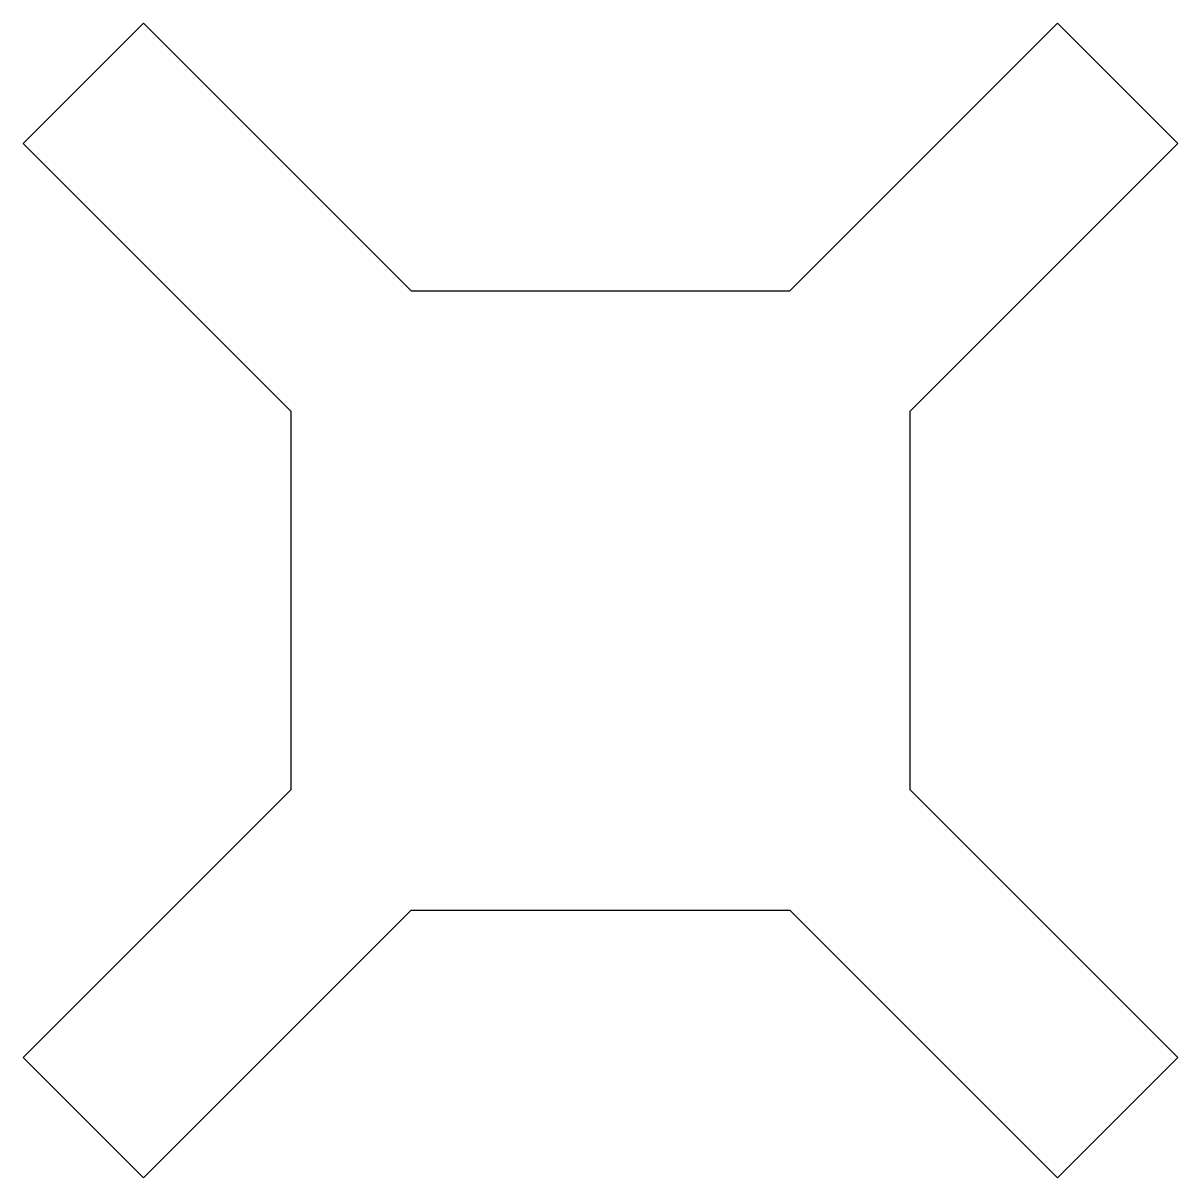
# Model space of a CAD drawing. Header units: millimetres. Extents: x -53 to 191, y -57 to 187.
import ezdxf

# ---------------------------------------------------------------- set-up
doc = ezdxf.new("R2010")
doc.units = ezdxf.units.MM
doc.layers.add('Sketch', color=7, linetype='CONTINUOUS')

msp = doc.modelspace()

# ---------------------------------------------------------------- linework, layer by layer
at = {"layer": 'Sketch'}
for p, q in [((-27.2769, 187.277), (-52.7328, 161.821)), ((29.2916, 130.708), (-27.2769, 187.277)), ((165.86, 187.277), (109.292, 130.708)), ((191.316, 161.821), (165.86, 187.277)), ((-52.7328, 161.821), (3.83578, 105.253)), ((134.747, 105.253), (191.316, 161.821)), ((29.2916, 130.708), (109.292, 130.708)), ((3.83578, 105.253), (3.83578, 25.2526)), ((134.747, 25.2526), (134.747, 105.253)), ((-52.7328, -31.3159), (3.83578, 25.2526)), ((191.316, -31.3159), (134.747, 25.2526)), ((29.2916, -0.203245), (-27.2769, -56.7718)), ((29.2916, -0.203245), (109.292, -0.203245)), ((109.292, -0.203245), (165.86, -56.7718)), ((-27.2769, -56.7718), (-52.7328, -31.3159)), ((165.86, -56.7718), (191.316, -31.3159))]:
    msp.add_line(p, q, dxfattribs=at)

doc.saveas('drawing.dxf')
